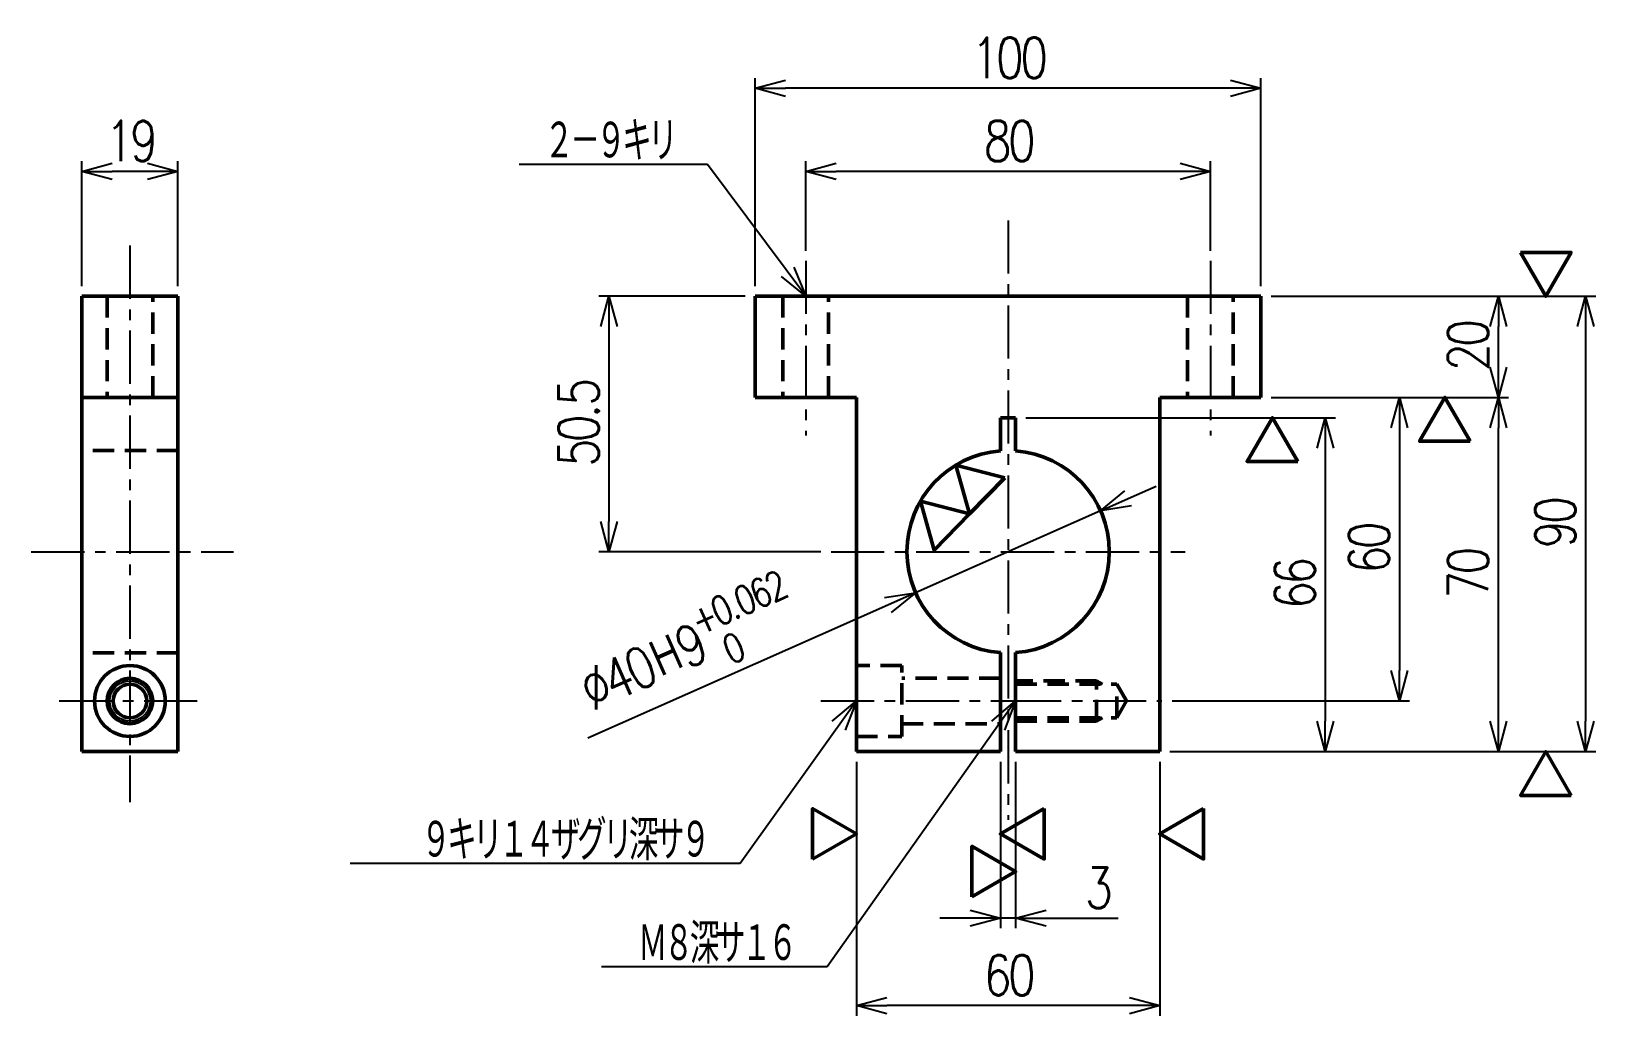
# Model space of a CAD drawing. Header units: millimetres. Extents: x -193 to 116, y -142 to 52.
import ezdxf

# ---------------------------------------------------------------- set-up
doc = ezdxf.new("R2010")
doc.units = ezdxf.units.MM
doc.header["$LTSCALE"] = 0.330709
doc.linetypes.add('CENTER', pattern=[50.8, 31.75, -6.35, 6.35, -6.35])
doc.linetypes.add('DASHED', pattern=[19.05, 12.7, -6.35])
doc.layers.add('NoLayerName_001', color=7, linetype='Continuous')
doc.styles.get("Standard").update_dxf_attribs({"font": 'txt', "bigfont": 'extfont2'})
doc.dimstyles.get("Standard").update_dxf_attribs({"dimtxt": 2.5, "dimasz": 2.5, "dimexe": 1.25, "dimexo": 0.625, "dimtad": 1, "dimdec": 3, "dimzin": 0, "dimdsep": 46, "dimtxsty": 'Standard', "dimcen": 2.5, "dimadec": 0, "dimazin": 0, "dimtfac": 0.75, "dimtdec": 3, "dimtmove": 0, "dimatfit": 3, "dimfxl": 1, "dimarcsym": 0})

# ---------------------------------------------------------------- blocks, each defined once
blk = doc.blocks.new('_OPEN30')
at = {"color": 0, "linetype": 'ByBlock', "lineweight": -2}
for p, q in [((-1, 0.267949), (0, 0)), ((0, 0), (-1, -0.267949)), ((0, 0), (-1, 0))]:
    blk.add_line(p, q, dxfattribs=at)
blk = doc.blocks.new('*D16')
at = {"layer": 'Defpoints', "color": 0}
for p in [(-50, 0), (-78.91, -50.5), (-35, -50.5)]:
    blk.add_point(p, dxfattribs=at)
at = {"layer": 'NoLayerName_001', "color": 0, "linetype": 'Continuous', "lineweight": 25}
for p, q in [((-52, 0), (-80.91, 0)), ((-78.91, -6), (-78.91, -44.5)), ((-37, -50.5), (-80.91, -50.5))]:
    blk.add_line(p, q, dxfattribs=at)
at = {"layer": 'NoLayerName_001', "color": 0, "lineweight": 25, "xscale": 6, "yscale": 6, "zscale": 6}
for p, rotation in [((-78.91, 0), 90), ((-78.91, -50.5), 270)]:
    blk.add_blockref('_OPEN30', p, dxfattribs=dict(at, rotation=rotation))
at = {"layer": 'NoLayerName_001', "color": 2, "lineweight": 50, "insert": (-84.91, -25.25), "char_height": 8, "attachment_point": 5, "rotation": 90}
blk.add_mtext('\\W0.8000;\\T0.8750;50.5', dxfattribs=at)
blk = doc.blocks.new('*D17')
at = {"layer": 'Defpoints', "color": 0}
for p in [(18.28, -42.39), (-18.28, -58.61)]:
    blk.add_point(p, dxfattribs=at)
at = {"layer": 'NoLayerName_001', "color": 0, "linetype": 'Continuous', "lineweight": 25}
for p, q in [((23.76, -39.95), (29.25, -37.52)), ((18.28, -42.39), (-18.28, -58.61)), ((-23.76, -61.05), (-83.06, -87.37))]:
    blk.add_line(p, q, dxfattribs=at)
at = {"layer": 'NoLayerName_001', "color": 0, "lineweight": 25, "xscale": 6, "yscale": 6, "zscale": 6}
for p, rotation in [((18.28, -42.39), 203.937524353033), ((-18.28, -58.61), 23.93752435303305)]:
    blk.add_blockref('_OPEN30', p, dxfattribs=dict(at, rotation=rotation))
at = {"layer": 'NoLayerName_001', "color": 2, "lineweight": 50, "insert": (-63.44, -69.33), "char_height": 8, "attachment_point": 5, "rotation": 23.9375}
blk.add_mtext('\\A1;\\W0.8000;\\T0.8750;%%c40Ｈ9{{\\H0.70x;\\A1;\\S+0.062^  0;}}', dxfattribs=at)
blk = doc.blocks.new('SX_FinishSymbol_2')
at = {"color": 0, "linetype": 'ByBlock', "lineweight": -2}
for points in [[(-1, 0.866), (-0.5, 0), (0, 0.866)], [(0, 0.866), (0.5, 0), (1, 0.866)]]:
    blk.add_lwpolyline(points, close=True, dxfattribs=at)
blk = doc.blocks.new('*D19')
at = {"layer": 'Defpoints', "color": 0}
for p in [(-50, 41.12), (-50, 0), (50, 0)]:
    blk.add_point(p, dxfattribs=at)
at = {"layer": 'NoLayerName_001', "color": 0, "linetype": 'Continuous', "lineweight": 25}
for p, q in [((-50, 2), (-50, 43.12)), ((44, 41.12), (-44, 41.12)), ((50, 2), (50, 43.12))]:
    blk.add_line(p, q, dxfattribs=at)
at = {"layer": 'NoLayerName_001', "color": 0, "lineweight": 25, "xscale": 6, "yscale": 6, "zscale": 6}
for p, rotation in [((-50, 41.12), 180), ((50, 41.12), 360)]:
    blk.add_blockref('_OPEN30', p, dxfattribs=dict(at, rotation=rotation))
at = {"layer": 'NoLayerName_001', "color": 2, "lineweight": 50, "insert": (0, 47.12), "char_height": 8, "attachment_point": 5}
blk.add_mtext('\\W0.8000;\\T0.8750;100', dxfattribs=at)
blk = doc.blocks.new('*D20')
at = {"layer": 'Defpoints', "color": 0}
for p in [(-40, 24.69), (-40, 7), (40, 7)]:
    blk.add_point(p, dxfattribs=at)
at = {"layer": 'NoLayerName_001', "color": 0, "linetype": 'Continuous', "lineweight": 25}
for p, q in [((-40, 9), (-40, 26.69)), ((40, 9), (40, 26.69)), ((34, 24.69), (-34, 24.69))]:
    blk.add_line(p, q, dxfattribs=at)
at = {"layer": 'NoLayerName_001', "color": 0, "lineweight": 25, "xscale": 6, "yscale": 6, "zscale": 6}
for p, rotation in [((-40, 24.69), 180), ((40, 24.69), 360)]:
    blk.add_blockref('_OPEN30', p, dxfattribs=dict(at, rotation=rotation))
at = {"layer": 'NoLayerName_001', "color": 2, "lineweight": 50, "insert": (0, 30.69), "char_height": 8, "attachment_point": 5}
blk.add_mtext('\\W0.8000;\\T0.8750;80', dxfattribs=at)
blk = doc.blocks.new('SX_FinishSymbol_1')
at = {"color": 0, "linetype": 'ByBlock', "lineweight": -2}
blk.add_lwpolyline([(-0.5, 0.866), (0, 0), (0.5, 0.866)], close=True, dxfattribs=at)
blk = doc.blocks.new('*D22')
at = {"layer": 'Defpoints', "color": 0}
for p in [(-30, -90), (30, -90), (-30, -140.21)]:
    blk.add_point(p, dxfattribs=at)
at = {"layer": 'NoLayerName_001', "color": 0, "linetype": 'Continuous', "lineweight": 25}
for p, q in [((-30, -92), (-30, -142.21)), ((30, -92), (30, -142.21)), ((24, -140.21), (-24, -140.21))]:
    blk.add_line(p, q, dxfattribs=at)
at = {"layer": 'NoLayerName_001', "color": 0, "lineweight": 25, "xscale": 6, "yscale": 6, "zscale": 6, "rotation": 180}
blk.add_blockref('_OPEN30', (-30, -140.21), dxfattribs=at)
at = {"layer": 'NoLayerName_001', "color": 0, "lineweight": 25, "xscale": 6, "yscale": 6, "zscale": 6}
blk.add_blockref('_OPEN30', (30, -140.21), dxfattribs=at)
at = {"layer": 'NoLayerName_001', "color": 2, "lineweight": 50, "insert": (0, -134.21), "char_height": 8, "attachment_point": 5}
blk.add_mtext('\\W0.8000;\\T0.8750;60', dxfattribs=at)
blk = doc.blocks.new('*D23')
at = {"layer": 'Defpoints', "color": 0}
for p in [(-1.5, -90), (1.5, -90), (-1.5, -122.93)]:
    blk.add_point(p, dxfattribs=at)
at = {"layer": 'NoLayerName_001', "color": 0, "linetype": 'Continuous', "lineweight": 25}
for p, q in [((-1.5, -92), (-1.5, -124.93)), ((1.5, -92), (1.5, -124.93)), ((-7.5, -122.93), (-13.5, -122.93)), ((1.5, -122.93), (-1.5, -122.93)), ((1.5, -122.93), (21.77, -122.93)), ((7.5, -122.93), (13.5, -122.93))]:
    blk.add_line(p, q, dxfattribs=at)
at = {"layer": 'NoLayerName_001', "color": 0, "lineweight": 25, "xscale": 6, "yscale": 6, "zscale": 6}
blk.add_blockref('_OPEN30', (-1.5, -122.93), dxfattribs=at)
at = {"layer": 'NoLayerName_001', "color": 0, "lineweight": 25, "xscale": 6, "yscale": 6, "zscale": 6, "rotation": 180}
blk.add_blockref('_OPEN30', (1.5, -122.93), dxfattribs=at)
at = {"layer": 'NoLayerName_001', "color": 2, "lineweight": 50, "insert": (17.63, -116.93), "char_height": 8, "attachment_point": 5}
blk.add_mtext('\\W0.8000;\\T0.8750;3', dxfattribs=at)
blk = doc.blocks.new('*D24')
at = {"layer": 'Defpoints', "color": 0}
for p in [(50, -20), (96.95, -20), (30, -90)]:
    blk.add_point(p, dxfattribs=at)
at = {"layer": 'NoLayerName_001', "color": 0, "linetype": 'Continuous', "lineweight": 25}
for p, q in [((52, -20), (98.95, -20)), ((96.95, -84), (96.95, -26)), ((32, -90), (98.95, -90))]:
    blk.add_line(p, q, dxfattribs=at)
at = {"layer": 'NoLayerName_001', "color": 0, "lineweight": 25, "xscale": 6, "yscale": 6, "zscale": 6}
for p, rotation in [((96.95, -20), 90), ((96.95, -90), 270)]:
    blk.add_blockref('_OPEN30', p, dxfattribs=dict(at, rotation=rotation))
at = {"layer": 'NoLayerName_001', "color": 2, "lineweight": 50, "insert": (90.95, -55), "char_height": 8, "attachment_point": 5, "rotation": 90}
blk.add_mtext('\\W0.8000;\\T0.8750;70', dxfattribs=at)
blk = doc.blocks.new('*D25')
at = {"layer": 'Defpoints', "color": 0}
for p in [(50, 0), (30, -90), (114.18, -90)]:
    blk.add_point(p, dxfattribs=at)
at = {"layer": 'NoLayerName_001', "color": 0, "linetype": 'Continuous', "lineweight": 25}
for p, q in [((52, 0), (116.18, 0)), ((114.18, -6), (114.18, -84)), ((32, -90), (116.18, -90))]:
    blk.add_line(p, q, dxfattribs=at)
at = {"layer": 'NoLayerName_001', "color": 0, "lineweight": 25, "xscale": 6, "yscale": 6, "zscale": 6}
for p, rotation in [((114.18, 0), 90), ((114.18, -90), 270)]:
    blk.add_blockref('_OPEN30', p, dxfattribs=dict(at, rotation=rotation))
at = {"layer": 'NoLayerName_001', "color": 2, "lineweight": 50, "insert": (108.18, -45), "char_height": 8, "attachment_point": 5, "rotation": 90}
blk.add_mtext('\\W0.8000;\\T0.8750;90', dxfattribs=at)
blk = doc.blocks.new('*D26')
at = {"layer": 'Defpoints', "color": 0}
for p in [(50, 0), (96.95, 0), (50, -20)]:
    blk.add_point(p, dxfattribs=at)
at = {"layer": 'NoLayerName_001', "color": 0, "linetype": 'Continuous', "lineweight": 25}
for p, q in [((52, 0), (98.95, 0)), ((96.95, -14), (96.95, -6)), ((52, -20), (98.95, -20))]:
    blk.add_line(p, q, dxfattribs=at)
at = {"layer": 'NoLayerName_001', "color": 0, "lineweight": 25, "xscale": 6, "yscale": 6, "zscale": 6}
for p, rotation in [((96.95, 0), 90), ((96.95, -20), 270)]:
    blk.add_blockref('_OPEN30', p, dxfattribs=dict(at, rotation=rotation))
at = {"layer": 'NoLayerName_001', "color": 2, "lineweight": 50, "insert": (90.95, -10), "char_height": 8, "attachment_point": 5, "rotation": 90}
blk.add_mtext('\\W0.8000;\\T0.8750;20', dxfattribs=at)
blk = doc.blocks.new('*D27')
at = {"layer": 'Defpoints', "color": 0}
for p in [(50, -20), (30.42, -80), (77.37, -80)]:
    blk.add_point(p, dxfattribs=at)
at = {"layer": 'NoLayerName_001', "color": 0, "linetype": 'Continuous', "lineweight": 25}
for p, q in [((52, -20), (79.37, -20)), ((77.37, -26), (77.37, -74)), ((32.42, -80), (79.37, -80))]:
    blk.add_line(p, q, dxfattribs=at)
at = {"layer": 'NoLayerName_001', "color": 0, "lineweight": 25, "xscale": 6, "yscale": 6, "zscale": 6}
for p, rotation in [((77.37, -20), 90), ((77.37, -80), 270)]:
    blk.add_blockref('_OPEN30', p, dxfattribs=dict(at, rotation=rotation))
at = {"layer": 'NoLayerName_001', "color": 2, "lineweight": 50, "insert": (71.37, -50), "char_height": 8, "attachment_point": 5, "rotation": 90}
blk.add_mtext('\\W0.8000;\\T0.8750;60', dxfattribs=at)
blk = doc.blocks.new('*D28')
at = {"layer": 'Defpoints', "color": 0}
for p in [(1.5, -24), (30, -90), (62.71, -90)]:
    blk.add_point(p, dxfattribs=at)
at = {"layer": 'NoLayerName_001', "color": 0, "linetype": 'Continuous', "lineweight": 25}
for p, q in [((3.5, -24), (64.71, -24)), ((62.71, -30), (62.71, -84)), ((32, -90), (64.71, -90))]:
    blk.add_line(p, q, dxfattribs=at)
at = {"layer": 'NoLayerName_001', "color": 0, "lineweight": 25, "xscale": 6, "yscale": 6, "zscale": 6}
for p, rotation in [((62.71, -24), 90.00000000000001), ((62.71, -90), 270)]:
    blk.add_blockref('_OPEN30', p, dxfattribs=dict(at, rotation=rotation))
at = {"layer": 'NoLayerName_001', "color": 2, "lineweight": 50, "insert": (56.71, -57), "char_height": 8, "attachment_point": 5, "rotation": 90}
blk.add_mtext('\\W0.8000;\\T0.8750;66', dxfattribs=at)
blk = doc.blocks.new('JZB_0004')
at = {"layer": 'NoLayerName_001', "color": 7, "linetype": 'Continuous', "lineweight": 50}
for p, q in [((100, 90), (0, 90)), ((0, 70), (0, 90)), ((100, 70), (100, 90)), ((20, 70), (0, 70)), ((20, 0), (20, 70)), ((80, 70), (100, 70)), ((80, 0), (80, 70)), ((48.5, 19.56), (48.5, 0)), ((51.5, 0), (51.5, 19.56)), ((20, 0), (48.5, 0)), ((51.5, 0), (80, 0))]:
    blk.add_line(p, q, dxfattribs=at)
for start, end in [(94.3012, 265.6988), (274.3012, 85.6988)]:
    blk.add_arc((50, 39.5), 20, start, end, dxfattribs=at)
blk = doc.blocks.new('JZB_0005')
at = {"layer": 'NoLayerName_001', "color": 3, "linetype": 'DASHED', "lineweight": 50}
for p, q in [((16, 14), (7, 14)), ((16, 0), (16, 14)), ((35.5, 11.5), (16, 11.5)), ((16, 2.5), (35.5, 2.5)), ((7, 0), (16, 0))]:
    blk.add_line(p, q, dxfattribs=at)
at = {"layer": 'NoLayerName_001', "color": 4, "linetype": 'CENTER', "lineweight": 25}
blk.add_line((0, 7), (37, 7), dxfattribs=at)
blk = doc.blocks.new('JZB_0006')
at = {"layer": 'NoLayerName_001', "color": 4, "linetype": 'CENTER', "lineweight": 25}
blk.add_line((4.5, 34.5), (4.5, 0), dxfattribs=at)
at = {"layer": 'NoLayerName_001', "color": 3, "linetype": 'DASHED', "lineweight": 50}
for p, q in [((0, 27.5), (0, 7.5)), ((9, 7.5), (9, 27.5))]:
    blk.add_line(p, q, dxfattribs=at)
blk = doc.blocks.new('JZB_0007')
at = {"layer": 'NoLayerName_001', "color": 4, "linetype": 'CENTER', "lineweight": 25}
blk.add_line((4.5, 34.5), (4.5, 0), dxfattribs=at)
at = {"layer": 'NoLayerName_001', "color": 3, "linetype": 'DASHED', "lineweight": 50}
for p, q in [((0, 27.5), (0, 7.5)), ((9, 7.5), (9, 27.5))]:
    blk.add_line(p, q, dxfattribs=at)
blk = doc.blocks.new('JZB_0008')
at = {"layer": 'NoLayerName_001', "color": 3, "linetype": 'DASHED', "lineweight": 50}
for p, q in [((17.5, 8), (1.5, 8)), ((1.5, 7.32), (21.5, 7.32)), ((17.5, 0), (17.5, 8)), ((17.5, 8), (18.67, 7.32)), ((23.42, 4), (21.5, 7.32)), ((21.5, 0.67), (21.5, 7.32)), ((21.5, 0.67), (23.42, 4)), ((1.5, 0.67), (21.5, 0.67)), ((17.5, 0), (18.67, 0.67)), ((1.5, 0), (17.5, 0))]:
    blk.add_line(p, q, dxfattribs=at)
at = {"layer": 'NoLayerName_001', "color": 4, "linetype": 'CENTER', "lineweight": 25}
blk.add_line((0, 4), (30.42, 4), dxfattribs=at)
blk = doc.blocks.new('*D29')
at = {"layer": 'Defpoints', "color": 0}
for p in [(-183.12, 24.69), (-183.12, 0), (-164.12, 0)]:
    blk.add_point(p, dxfattribs=at)
at = {"layer": 'NoLayerName_001', "color": 0, "linetype": 'Continuous', "lineweight": 25}
for p, q in [((-183.12, 2), (-183.12, 26.69)), ((-164.12, 2), (-164.12, 26.69)), ((-170.12, 24.69), (-177.12, 24.69))]:
    blk.add_line(p, q, dxfattribs=at)
at = {"layer": 'NoLayerName_001', "color": 0, "lineweight": 25, "xscale": 6, "yscale": 6, "zscale": 6}
for p, rotation in [((-183.12, 24.69), 180), ((-164.12, 24.69), 360)]:
    blk.add_blockref('_OPEN30', p, dxfattribs=dict(at, rotation=rotation))
at = {"layer": 'NoLayerName_001', "color": 2, "lineweight": 50, "insert": (-173.62, 30.69), "char_height": 8, "attachment_point": 5}
blk.add_mtext('\\W0.8000;\\T0.8750;19', dxfattribs=at)
blk = doc.blocks.new('JZB_0009')
at = {"layer": 'NoLayerName_001', "color": 7, "linetype": 'Continuous', "lineweight": 50}
for p, q in [((0, 0), (0, 90)), ((19, 90), (0, 90)), ((19, 0), (19, 90)), ((0, 70), (19, 70)), ((0, 0), (19, 0))]:
    blk.add_line(p, q, dxfattribs=at)
at = {"layer": 'NoLayerName_001', "color": 3, "linetype": 'DASHED', "lineweight": 50}
for p, q in [((19, 59.5), (0, 59.5)), ((19, 19.5), (0, 19.5))]:
    blk.add_line(p, q, dxfattribs=at)
blk = doc.blocks.new('JZB_0010')
at = {"layer": 'NoLayerName_001', "color": 3, "linetype": 'DASHED', "lineweight": 50}
for p, q in [((0, 20), (0, 0)), ((9, 0), (9, 20))]:
    blk.add_line(p, q, dxfattribs=at)
blk = doc.blocks.new('JZB_0011')
at = {"layer": 'NoLayerName_001', "color": 7, "linetype": 'Continuous', "lineweight": 50}
for radius in [7, 4.5]:
    blk.add_circle((7, 7), radius, dxfattribs=at)
blk = doc.blocks.new('JZB_0012')
at = {"layer": 'NoLayerName_001', "color": 4, "linetype": 'CENTER', "lineweight": 25}
blk.add_line((0, 4), (28, 4), dxfattribs=at)
at = {"layer": 'NoLayerName_001', "color": 3, "linetype": 'Continuous', "lineweight": 25}
blk.add_circle((14, 4), 4, dxfattribs=at)
at = {"layer": 'NoLayerName_001', "color": 7, "linetype": 'Continuous', "lineweight": 50}
blk.add_circle((14, 4), 3.32, dxfattribs=at)

msp = doc.modelspace()

# ---------------------------------------------------------------- linework, layer by layer
at = {"layer": 'NoLayerName_001', "color": 4, "linetype": 'CENTER', "lineweight": 25}
for p, q in [((0, 15), (0, -103.5)), ((-173.6203, 10), (-173.6203, -100)), ((-193.1203, -50.5), (-153.1203, -50.5)), ((-35, -50.5), (35, -50.5))]:
    msp.add_line(p, q, dxfattribs=at)
at = {"layer": 'NoLayerName_001', "color": 7, "linetype": 'Continuous', "lineweight": 50}
for p, q in [((-1.5, -24), (1.5, -24)), ((-1.5, -30.5563), (-1.5, -24)), ((1.5, -30.5563), (1.5, -24))]:
    msp.add_line(p, q, dxfattribs=at)

# ---------------------------------------------------------------- block references
at = {"layer": 'NoLayerName_001'}
for name, p in [('JZB_0007', (-44.5, -27.5)), ('JZB_0006', (35.5, -27.5)), ('JZB_0009', (-183.1203, -90)), ('JZB_0004', (-50, -90)), ('JZB_0010', (-178.1203, -20)), ('JZB_0011', (-180.6203, -87)), ('JZB_0005', (-37, -87)), ('JZB_0012', (-187.6203, -84)), ('JZB_0008', (0, -84))]:
    msp.add_blockref(name, p, dxfattribs=at)
at = {"layer": 'NoLayerName_001', "color": 1, "lineweight": 50, "xscale": 10, "yscale": 10, "zscale": 10}
msp.add_blockref('SX_FinishSymbol_1', (106.3123, 0), dxfattribs=at)
at = {"layer": 'NoLayerName_001', "color": 1, "lineweight": 50}
for name, p, xscale, yscale, zscale, rotation in [('SX_FinishSymbol_1', (86.3516, -20), 9.999999999999996, 9.999999999999996, 9.999999999999996, 180), ('SX_FinishSymbol_1', (52.2585, -24), 9.999999999999996, 9.999999999999996, 9.999999999999996, 180), ('SX_FinishSymbol_2', (-13.8396, -36.9553), 10.00000000000001, 10.00000000000001, 10.00000000000001, 225.6155176957066), ('SX_FinishSymbol_1', (106.3123, -90), 9.999999999999996, 9.999999999999996, 9.999999999999996, 180), ('SX_FinishSymbol_1', (-30, -106.2602), 10, 10, 10, 89.99999999999999), ('SX_FinishSymbol_1', (-1.5, -106.2602), 9.999999999999996, 9.999999999999996, 9.999999999999996, 269.9999999999999), ('SX_FinishSymbol_1', (30, -106.2602), 9.999999999999996, 9.999999999999996, 9.999999999999996, 269.9999999999999), ('SX_FinishSymbol_1', (1.5, -113.706), 10, 10, 10, 89.99999999999999)]:
    msp.add_blockref(name, p, dxfattribs=dict(at, xscale=xscale, yscale=yscale, zscale=zscale, rotation=rotation))

# ---------------------------------------------------------------- texts
at = {"layer": 'NoLayerName_001', "color": 2, "linetype": 'Continuous', "lineweight": 50, "char_height": 8, "attachment_point": 9, "line_spacing_factor": 0.75}
for s, insert in [('\\A1;\\W0.6667;\\T0.8750;２－９キリ', (-66.0294, 26.6877)), ('\\A1;\\W0.6667;\\T0.8750;９キリ１４ザグリ深サ９', (-59.5658, -111.5088)), ('\\A1;\\W0.6667;\\T0.8750;Ｍ８深サ１６', (-42.3792, -131.9421))]:
    msp.add_mtext(s, dxfattribs=dict(at, insert=insert))

# ---------------------------------------------------------------- dimensions: what is measured, and where the dimension line sits
at = {"layer": 'NoLayerName_001', "color": 3, "linetype": 'Continuous', "lineweight": 50}
for base, p1, p2, angle, picture, middle in [((-50, 41.123), (50, 0), (-50, 0), 180, '*D19', (0, 41.123)), ((-183.1203, 24.6877), (-164.1203, 0), (-183.1203, 0), 180, '*D29', (-173.6203, 24.6877)), ((-40, 24.6877), (40, 7), (-40, 7), 180, '*D20', (0, 24.6877)), ((-78.9147, -50.5), (-50, 0), (-35, -50.5), 270, '*D16', (-78.9147, -25.25)), ((114.1807, -90), (50, 0), (30, -90), 270, '*D25', (114.1807, -45)), ((96.9545, 0), (50, -20), (50, 0), 90, '*D26', (96.9545, -10)), ((96.9545, -20), (30, -90), (50, -20), 90, '*D24', (96.9545, -55)), ((77.3716, -80), (50, -20), (30.4197, -80), 270, '*D27', (77.3716, -50)), ((62.7094, -90), (1.5, -24), (30, -90), 270, '*D28', (62.7094, -57)), ((-30, -140.2072), (30, -90), (-30, -90), 180, '*D22', (0, -140.2072)), ((-1.5, -122.9298), (1.5, -90), (-1.5, -90), 180, '*D23', (17.6333, -122.9298))]:
    dim = msp.add_linear_dim(base=base, p1=p1, p2=p2, angle=angle, text='\\W0.8000;\\T0.8750;<>', dimstyle='Standard', override={"dimtxt": 8, "dimasz": 6, "dimexe": 2, "dimexo": 2, "dimgap": 2, "dimzin": 8, "dimblk": 'OPEN30', "dimclrd": 0, "dimclre": 0, "dimclrt": 2, "dimtp": 0, "dimtm": 0, "dimlwd": 25, "dimlwe": 25}, dxfattribs=at)
    dim.commit()
    dim.dimension.update_dxf_attribs({"geometry": picture, "text_midpoint": middle, "dimtype": 160})
dim = msp.add_diameter_dim_2p(p1=(18.2798, -42.3852), p2=(-18.2798, -58.6148), text='\\W0.8000;\\T0.8750;<>', dimstyle='Standard', override={"dimtxt": 8, "dimasz": 6, "dimexe": 2, "dimexo": 2, "dimgap": 2, "dimzin": 8, "dimpost": '%%c<>Ｈ9{{\\H0.70x;\\A1;\\S+0.062^ 0;}}', "dimblk": 'OPEN30', "dimclrd": 0, "dimclre": 0, "dimclrt": 2, "dimtp": 0.062, "dimtm": 0, "dimtfac": 0.7, "dimtolj": 1, "dimlwd": 25, "dimlwe": 25}, dxfattribs=at)
dim.commit()
dim.dimension.update_dxf_attribs({"geometry": '*D17', "text_midpoint": (-59.9816, -77.1272), "dimtype": 163})

# ---------------------------------------------------------------- leaders
at = {"layer": 'NoLayerName_001', "color": 3, "linetype": 'Continuous', "lineweight": 25, "annotation_type": 0, "has_hookline": 1, "hookline_direction": 1}
for points, text_width in [([(-40, 0), (-59.4044, 26.0627), (-65.4044, 26.0627)], 30.6566), ([(-30, -80), (-52.9408, -112.1338), (-58.9408, -112.1338)], 70.5398), ([(1.5, -80), (-35.7542, -132.5671), (-41.7542, -132.5671)], 38.0167)]:
    msp.add_leader(points, dimstyle='Standard', override={"dimtxt": 8, "dimasz": 6, "dimldrblk": 'OPEN30'}, dxfattribs=dict(at, text_width=text_width))

doc.saveas('drawing.dxf')
